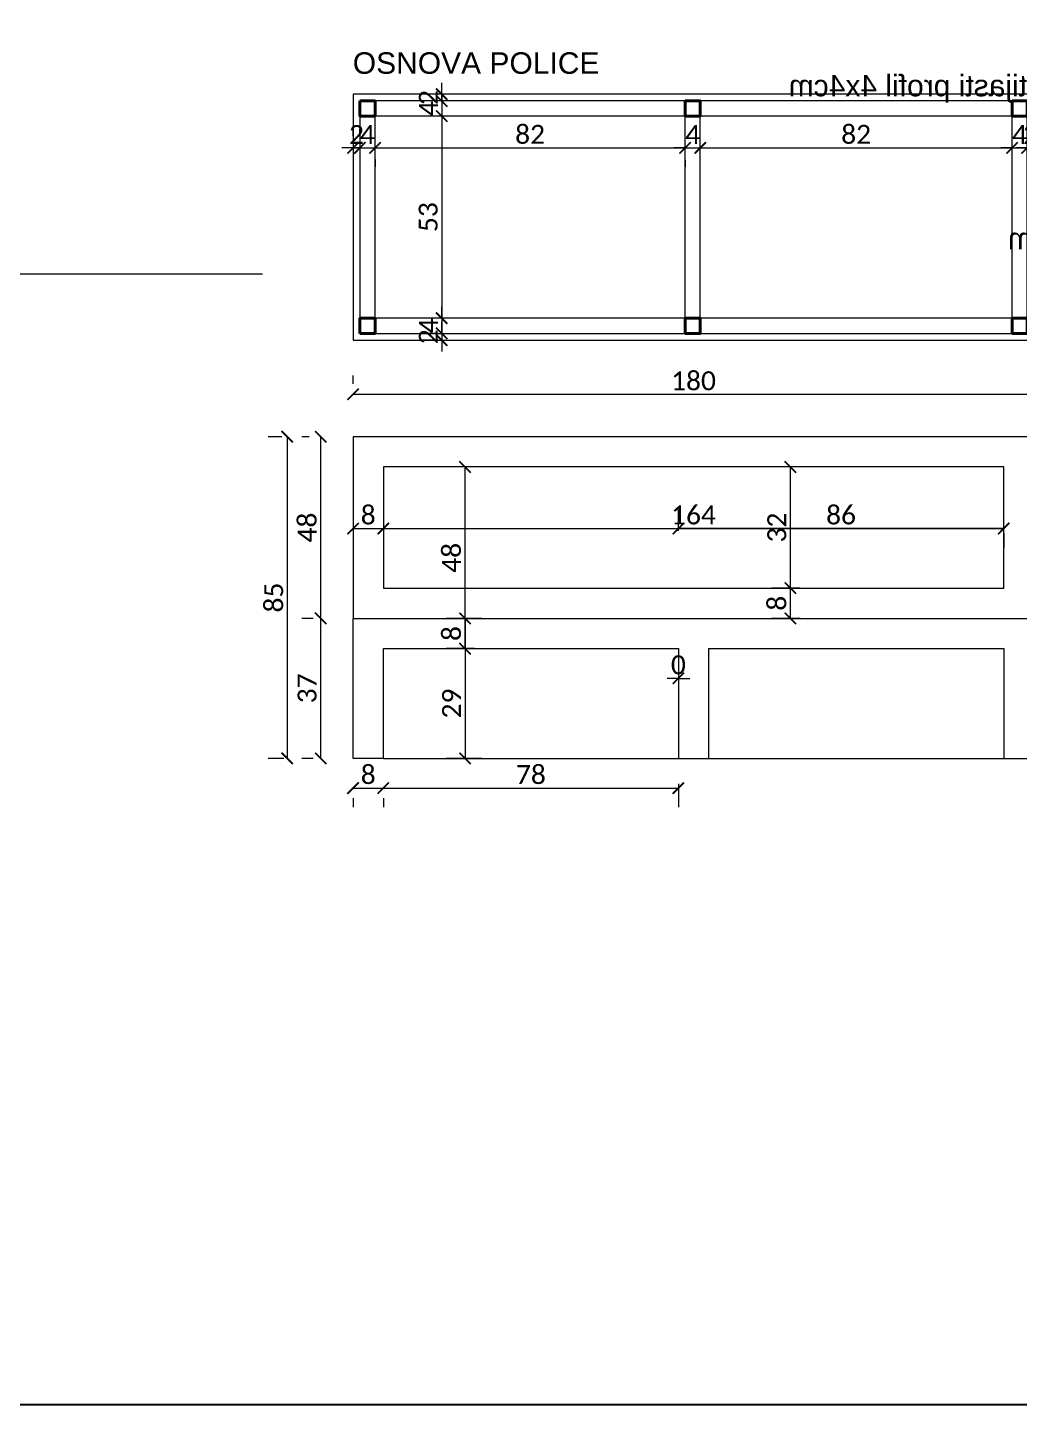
# Model space of a CAD drawing. Header units: centimetres. Extents: x -26724 to 60145, y -23645 to 6771.
# Drawn here: x 2180.2 to 2442.5, y -74.5 to 289.4 of the extents above; entities that cross this region are included whole.
import ezdxf

# ---------------------------------------------------------------- set-up
doc = ezdxf.new("R2010")
doc.units = ezdxf.units.CM
for name, color, linetype, lineweight in [('2.IZGLED', 7, 'Continuous', 13), ('4.KOTE', 88, 'Continuous', 15), ('zid', 7, 'Continuous', 40)]:
    doc.layers.add(name, color=color, linetype=linetype, lineweight=lineweight)
doc.layers.add('3.IZGLED 2', color=7, linetype='Continuous', lineweight=9, true_color=0x4a4a4a)
doc.layers.add('tekst @ 50', color=7, linetype='Continuous')
doc.styles.add('Notes', font='arial.ttf', dxfattribs={"height": 3})
doc.styles.get("Standard").update_dxf_attribs({"font": 'calibri.ttf'})
doc.dimstyles.new('ja 1 30 izgledi zidova', dxfattribs={"dimtxt": 5, "dimasz": 3, "dimexe": 5, "dimexo": 5, "dimgap": 1, "dimtad": 1, "dimdec": 0, "dimtxsty": 'Standard', "dimblk": 'ARCHTICK', "dimcen": 2.5, "dimclrd": 256, "dimclrt": 7, "dimadec": 0, "dimazin": 0, "dimtfac": 1, "dimtdec": 0, "dimtix": 1, "dimtmove": 1, "dimatfit": 3, "dimldrblk": 'ARCHTICK', "dimfxl": 5, "dimfxlon": 1, "dimlwd": 0, "dimlwe": 9, "dimarcsym": 0})

# ---------------------------------------------------------------- blocks, each defined once
blk = doc.blocks.new('_ArchTick')
at = {"color": 0, "linetype": 'ByBlock', "const_width": 0.15}
blk.add_lwpolyline([(-0.5, -0.5), (0.5, 0.5)], dxfattribs=at)
blk = doc.blocks.new('*D1015')
at = {"layer": '4.KOTE', "color": 0, "lineweight": 9, "transparency": 16777216}
for p, q in [((2300.28, 173.24), (2290.89, 173.24)), ((2298.4, 125.24), (2290.89, 125.24))]:
    blk.add_line(p, q, dxfattribs=at)
at = {"layer": '4.KOTE', "lineweight": 0, "transparency": 16777216}
blk.add_line((2295.89, 125.24), (2295.89, 173.24), dxfattribs=at)
at = {"layer": 'Defpoints', "color": 0, "transparency": 16777216}
for p in [(2295.89, 173.24), (2438.3, 173.24, 54), (2352.3, 125.24, 54)]:
    blk.add_point(p, dxfattribs=at)
at = {"layer": '4.KOTE', "lineweight": 0, "transparency": 16777216, "xscale": 3, "yscale": 3, "zscale": 3}
for p, rotation in [((2295.89, 173.24), 90), ((2295.89, 125.24), 270)]:
    blk.add_blockref('_ArchTick', p, dxfattribs=dict(at, rotation=rotation))
at = {"layer": '4.KOTE', "color": 7, "transparency": 16777216, "insert": (2292.33, 149.24), "char_height": 5, "attachment_point": 5, "rotation": 90}
blk.add_mtext('48', dxfattribs=at)
blk = doc.blocks.new('*D1016')
at = {"layer": '4.KOTE', "color": 0, "lineweight": 9, "transparency": 16777216}
for p, q in [((2384.4, 173.24), (2376.89, 173.24)), ((2384.4, 141.24), (2376.89, 141.24))]:
    blk.add_line(p, q, dxfattribs=at)
at = {"layer": '4.KOTE', "lineweight": 0, "transparency": 16777216}
blk.add_line((2381.89, 173.24), (2381.89, 141.24), dxfattribs=at)
at = {"layer": 'Defpoints', "color": 0, "transparency": 16777216}
for p in [(2438.3, 173.24, 54), (2381.89, 141.24), (2438.3, 141.24, 54)]:
    blk.add_point(p, dxfattribs=at)
at = {"layer": '4.KOTE', "lineweight": 0, "transparency": 16777216, "xscale": 3, "yscale": 3, "zscale": 3}
for p, rotation in [((2381.89, 173.24), 90), ((2381.89, 141.24), 270)]:
    blk.add_blockref('_ArchTick', p, dxfattribs=dict(at, rotation=rotation))
at = {"layer": '4.KOTE', "color": 7, "transparency": 16777216, "insert": (2378.33, 157.24), "char_height": 5, "attachment_point": 5, "rotation": 90}
blk.add_mtext('32', dxfattribs=at)
blk = doc.blocks.new('*D1017')
at = {"layer": '4.KOTE', "color": 0, "lineweight": 9, "transparency": 16777216}
for p, q in [((2384.4, 141.24), (2376.89, 141.24)), ((2384.52, 133.24), (2376.89, 133.24))]:
    blk.add_line(p, q, dxfattribs=at)
at = {"layer": '4.KOTE', "lineweight": 0, "transparency": 16777216}
blk.add_line((2381.89, 141.24), (2381.89, 133.24), dxfattribs=at)
at = {"layer": 'Defpoints', "color": 0, "transparency": 16777216}
for p in [(2438.3, 141.24, 54), (2381.89, 133.24), (2440.55, 133.24, 54)]:
    blk.add_point(p, dxfattribs=at)
at = {"layer": '4.KOTE', "lineweight": 0, "transparency": 16777216, "xscale": 3, "yscale": 3, "zscale": 3}
for p, rotation in [((2381.89, 141.24), 90), ((2381.89, 133.24), 270)]:
    blk.add_blockref('_ArchTick', p, dxfattribs=dict(at, rotation=rotation))
at = {"layer": '4.KOTE', "color": 7, "transparency": 16777216, "insert": (2378.33, 137.24), "char_height": 5, "attachment_point": 5, "rotation": 90}
blk.add_mtext('8', dxfattribs=at)
blk = doc.blocks.new('*D1018')
at = {"layer": '4.KOTE', "color": 0, "lineweight": 9, "transparency": 16777216}
for p, q in [((2300.3, 133.24), (2290.89, 133.24)), ((2298.4, 125.24), (2290.89, 125.24))]:
    blk.add_line(p, q, dxfattribs=at)
at = {"layer": '4.KOTE', "lineweight": 0, "transparency": 16777216}
blk.add_line((2295.89, 133.24), (2295.89, 125.24), dxfattribs=at)
at = {"layer": 'Defpoints', "color": 0, "transparency": 16777216}
for p in [(2440.55, 133.24, 54), (2295.89, 125.24), (2352.3, 125.24, 54)]:
    blk.add_point(p, dxfattribs=at)
at = {"layer": '4.KOTE', "lineweight": 0, "transparency": 16777216, "xscale": 3, "yscale": 3, "zscale": 3}
for p, rotation in [((2295.89, 133.24), 90), ((2295.89, 125.24), 270)]:
    blk.add_blockref('_ArchTick', p, dxfattribs=dict(at, rotation=rotation))
at = {"layer": '4.KOTE', "color": 7, "transparency": 16777216, "insert": (2292.33, 129.24), "char_height": 5, "attachment_point": 5, "rotation": 90}
blk.add_mtext('8', dxfattribs=at)
blk = doc.blocks.new('*D1019')
at = {"layer": '4.KOTE', "color": 0, "lineweight": 9, "transparency": 16777216}
for p, q in [((2298.4, 125.24), (2290.89, 125.24)), ((2300.31, 96.24), (2290.89, 96.24))]:
    blk.add_line(p, q, dxfattribs=at)
at = {"layer": '4.KOTE', "lineweight": 0, "transparency": 16777216}
blk.add_line((2295.89, 125.24), (2295.89, 96.24), dxfattribs=at)
at = {"layer": 'Defpoints', "color": 0, "transparency": 16777216}
for p in [(2352.3, 125.24, 54), (2295.89, 96.24), (2442.3, 96.24, 54)]:
    blk.add_point(p, dxfattribs=at)
at = {"layer": '4.KOTE', "lineweight": 0, "transparency": 16777216, "xscale": 3, "yscale": 3, "zscale": 3}
for p, rotation in [((2295.89, 125.24), 90), ((2295.89, 96.24), 270)]:
    blk.add_blockref('_ArchTick', p, dxfattribs=dict(at, rotation=rotation))
at = {"layer": '4.KOTE', "color": 7, "transparency": 16777216, "insert": (2292.33, 110.74), "char_height": 5, "attachment_point": 5, "rotation": 90}
blk.add_mtext('29', dxfattribs=at)
blk = doc.blocks.new('*D1020')
at = {"layer": '4.KOTE', "color": 0, "lineweight": 9, "transparency": 16777216}
for p, q in [((2266.3, 195.19), (2266.3, 197.44)), ((2446.3, 195.19), (2446.3, 197.44))]:
    blk.add_line(p, q, dxfattribs=at)
at = {"layer": '4.KOTE', "lineweight": 0, "transparency": 16777216}
blk.add_line((2446.3, 192.44), (2266.3, 192.44), dxfattribs=at)
at = {"layer": 'Defpoints', "color": 0, "transparency": 16777216}
for p in [(2266.3, 192.44), (2266.3, 185, 54), (2446.3, 185, 54)]:
    blk.add_point(p, dxfattribs=at)
at = {"layer": '4.KOTE', "lineweight": 0, "transparency": 16777216, "xscale": 3, "yscale": 3, "zscale": 3, "rotation": 180}
blk.add_blockref('_ArchTick', (2266.3, 192.44), dxfattribs=at)
at = {"layer": '4.KOTE', "lineweight": 0, "transparency": 16777216, "xscale": 3, "yscale": 3, "zscale": 3}
blk.add_blockref('_ArchTick', (2446.3, 192.44), dxfattribs=at)
at = {"layer": '4.KOTE', "color": 7, "transparency": 16777216, "insert": (2356.3, 196), "char_height": 5, "attachment_point": 5}
blk.add_mtext('180', dxfattribs=at)
blk = doc.blocks.new('*D1021')
at = {"layer": '4.KOTE', "color": 0, "lineweight": 9, "transparency": 16777216}
for p, q in [((2254.66, 181.24), (2252.72, 181.24)), ((2255.72, 133.24), (2252.72, 133.24))]:
    blk.add_line(p, q, dxfattribs=at)
at = {"layer": '4.KOTE', "lineweight": 0, "transparency": 16777216}
blk.add_line((2257.72, 181.24), (2257.72, 133.24), dxfattribs=at)
at = {"layer": 'Defpoints', "color": 0, "transparency": 16777216}
for p in [(2263.38, 181.24, 54), (2257.72, 133.24), (2269.7, 133.24, 54)]:
    blk.add_point(p, dxfattribs=at)
at = {"layer": '4.KOTE', "lineweight": 0, "transparency": 16777216, "xscale": 3, "yscale": 3, "zscale": 3}
for p, rotation in [((2257.72, 181.24), 90), ((2257.72, 133.24), 270)]:
    blk.add_blockref('_ArchTick', p, dxfattribs=dict(at, rotation=rotation))
at = {"layer": '4.KOTE', "color": 7, "transparency": 16777216, "insert": (2254.16, 157.24), "char_height": 5, "attachment_point": 5, "rotation": 90}
blk.add_mtext('48', dxfattribs=at)
blk = doc.blocks.new('*D1022')
at = {"layer": '4.KOTE', "color": 0, "lineweight": 9, "transparency": 16777216}
for p, q in [((2255.72, 133.24), (2252.72, 133.24)), ((2255.72, 96.24), (2252.72, 96.24))]:
    blk.add_line(p, q, dxfattribs=at)
at = {"layer": '4.KOTE', "lineweight": 0, "transparency": 16777216}
blk.add_line((2257.72, 133.24), (2257.72, 96.24), dxfattribs=at)
at = {"layer": 'Defpoints', "color": 0, "transparency": 16777216}
for p in [(2269.7, 133.24, 54), (2257.72, 96.24), (2269.7, 96.24, 54)]:
    blk.add_point(p, dxfattribs=at)
at = {"layer": '4.KOTE', "lineweight": 0, "transparency": 16777216, "xscale": 3, "yscale": 3, "zscale": 3}
for p, rotation in [((2257.72, 133.24), 90), ((2257.72, 96.24), 270)]:
    blk.add_blockref('_ArchTick', p, dxfattribs=dict(at, rotation=rotation))
at = {"layer": '4.KOTE', "color": 7, "transparency": 16777216, "insert": (2254.16, 114.74), "char_height": 5, "attachment_point": 5, "rotation": 90}
blk.add_mtext('37', dxfattribs=at)
blk = doc.blocks.new('*D1023')
at = {"layer": '4.KOTE', "color": 0, "lineweight": 9, "transparency": 16777216}
for p, q in [((2247.45, 181.24), (2243.89, 181.24)), ((2248.03, 96.24), (2243.89, 96.24))]:
    blk.add_line(p, q, dxfattribs=at)
at = {"layer": '4.KOTE', "lineweight": 0, "transparency": 16777216}
blk.add_line((2248.89, 181.24), (2248.89, 96.24), dxfattribs=at)
at = {"layer": 'Defpoints', "color": 0, "transparency": 16777216}
for p in [(2264.43, 181.24, 54), (2248.89, 96.24), (2268.43, 96.24, 54)]:
    blk.add_point(p, dxfattribs=at)
at = {"layer": '4.KOTE', "lineweight": 0, "transparency": 16777216, "xscale": 3, "yscale": 3, "zscale": 3}
for p, rotation in [((2248.89, 181.24), 90), ((2248.89, 96.24), 270)]:
    blk.add_blockref('_ArchTick', p, dxfattribs=dict(at, rotation=rotation))
at = {"layer": '4.KOTE', "color": 7, "transparency": 16777216, "insert": (2245.33, 138.74), "char_height": 5, "attachment_point": 5, "rotation": 90}
blk.add_mtext('85', dxfattribs=at)
blk = doc.blocks.new('*D1024')
at = {"layer": '4.KOTE', "lineweight": 0, "transparency": 16777216}
blk.add_line((2266.3, 156.99), (2274.3, 156.99), dxfattribs=at)
at = {"layer": '4.KOTE', "color": 0, "lineweight": 9, "transparency": 16777216}
for p, q in [((2266.3, 155.11), (2266.3, 151.99)), ((2274.3, 154.52), (2274.3, 151.99))]:
    blk.add_line(p, q, dxfattribs=at)
at = {"layer": 'Defpoints', "color": 0, "transparency": 16777216}
for p in [(2266.3, 169.73, 54), (2274.3, 166.13, 54), (2274.3, 156.99)]:
    blk.add_point(p, dxfattribs=at)
at = {"layer": '4.KOTE', "lineweight": 0, "transparency": 16777216, "xscale": 3, "yscale": 3, "zscale": 3, "rotation": 180}
blk.add_blockref('_ArchTick', (2266.3, 156.99), dxfattribs=at)
at = {"layer": '4.KOTE', "lineweight": 0, "transparency": 16777216, "xscale": 3, "yscale": 3, "zscale": 3}
blk.add_blockref('_ArchTick', (2274.3, 156.99), dxfattribs=at)
at = {"layer": '4.KOTE', "color": 7, "transparency": 16777216, "insert": (2270.3, 160.55), "char_height": 5, "attachment_point": 5}
blk.add_mtext('8', dxfattribs=at)
blk = doc.blocks.new('*D1025')
at = {"layer": '4.KOTE', "lineweight": 0, "transparency": 16777216}
blk.add_line((2274.3, 156.99), (2438.3, 156.99), dxfattribs=at)
at = {"layer": '4.KOTE', "color": 0, "lineweight": 9, "transparency": 16777216}
for p, q in [((2274.3, 154.52), (2274.3, 151.99)), ((2438.3, 155.65), (2438.3, 151.99))]:
    blk.add_line(p, q, dxfattribs=at)
at = {"layer": 'Defpoints', "color": 0, "transparency": 16777216}
for p in [(2438.3, 173.24, 54), (2274.3, 166.13, 54), (2438.3, 156.99)]:
    blk.add_point(p, dxfattribs=at)
at = {"layer": '4.KOTE', "lineweight": 0, "transparency": 16777216, "xscale": 3, "yscale": 3, "zscale": 3, "rotation": 180}
blk.add_blockref('_ArchTick', (2274.3, 156.99), dxfattribs=at)
at = {"layer": '4.KOTE', "lineweight": 0, "transparency": 16777216, "xscale": 3, "yscale": 3, "zscale": 3}
blk.add_blockref('_ArchTick', (2438.3, 156.99), dxfattribs=at)
at = {"layer": '4.KOTE', "color": 7, "transparency": 16777216, "insert": (2356.3, 160.55), "char_height": 5, "attachment_point": 5}
blk.add_mtext('164', dxfattribs=at)
blk = doc.blocks.new('*D1026')
at = {"layer": '4.KOTE', "color": 0, "lineweight": 9, "transparency": 16777216}
for p, q in [((2352.3, 156.36), (2352.3, 161.99)), ((2438.3, 155.65), (2438.3, 151.99))]:
    blk.add_line(p, q, dxfattribs=at)
at = {"layer": '4.KOTE', "lineweight": 0, "transparency": 16777216}
blk.add_line((2438.3, 156.99), (2352.3, 156.99), dxfattribs=at)
at = {"layer": 'Defpoints', "color": 0, "transparency": 16777216}
for p in [(2438.3, 173.24, 54), (2352.3, 156.99), (2352.3, 125.24, 54)]:
    blk.add_point(p, dxfattribs=at)
at = {"layer": '4.KOTE', "lineweight": 0, "transparency": 16777216, "xscale": 3, "yscale": 3, "zscale": 3, "rotation": 180}
blk.add_blockref('_ArchTick', (2352.3, 156.99), dxfattribs=at)
at = {"layer": '4.KOTE', "lineweight": 0, "transparency": 16777216, "xscale": 3, "yscale": 3, "zscale": 3}
blk.add_blockref('_ArchTick', (2438.3, 156.99), dxfattribs=at)
at = {"layer": '4.KOTE', "color": 7, "transparency": 16777216, "insert": (2395.3, 160.55), "char_height": 5, "attachment_point": 5}
blk.add_mtext('86', dxfattribs=at)
blk = doc.blocks.new('*D1029')
at = {"layer": '4.KOTE', "lineweight": 0, "transparency": 16777216}
blk.add_line((2266.3, 88.39), (2274.3, 88.39), dxfattribs=at)
at = {"layer": '4.KOTE', "color": 0, "lineweight": 9, "transparency": 16777216}
for p, q in [((2266.3, 85.71), (2266.3, 83.39)), ((2274.3, 85.71), (2274.3, 83.39))]:
    blk.add_line(p, q, dxfattribs=at)
at = {"layer": 'Defpoints', "color": 0, "transparency": 16777216}
for p in [(2266.3, 96.24, 54), (2274.3, 96.24, 54), (2274.3, 88.39)]:
    blk.add_point(p, dxfattribs=at)
at = {"layer": '4.KOTE', "lineweight": 0, "transparency": 16777216, "xscale": 3, "yscale": 3, "zscale": 3, "rotation": 180}
blk.add_blockref('_ArchTick', (2266.3, 88.39), dxfattribs=at)
at = {"layer": '4.KOTE', "lineweight": 0, "transparency": 16777216, "xscale": 3, "yscale": 3, "zscale": 3}
blk.add_blockref('_ArchTick', (2274.3, 88.39), dxfattribs=at)
at = {"layer": '4.KOTE', "color": 7, "transparency": 16777216, "insert": (2270.3, 91.95), "char_height": 5, "attachment_point": 5}
blk.add_mtext('8', dxfattribs=at)
blk = doc.blocks.new('*D1030')
at = {"layer": '4.KOTE', "lineweight": 0, "transparency": 16777216}
blk.add_line((2274.3, 88.39), (2352.3, 88.39), dxfattribs=at)
at = {"layer": '4.KOTE', "color": 0, "lineweight": 9, "transparency": 16777216}
for p, q in [((2352.3, 89.52), (2352.3, 83.39)), ((2274.3, 85.71), (2274.3, 83.39))]:
    blk.add_line(p, q, dxfattribs=at)
at = {"layer": 'Defpoints', "color": 0, "transparency": 16777216}
for p in [(2352.3, 125.24, 54), (2274.3, 96.24, 54), (2352.3, 88.39)]:
    blk.add_point(p, dxfattribs=at)
at = {"layer": '4.KOTE', "lineweight": 0, "transparency": 16777216, "xscale": 3, "yscale": 3, "zscale": 3, "rotation": 180}
blk.add_blockref('_ArchTick', (2274.3, 88.39), dxfattribs=at)
at = {"layer": '4.KOTE', "lineweight": 0, "transparency": 16777216, "xscale": 3, "yscale": 3, "zscale": 3}
blk.add_blockref('_ArchTick', (2352.3, 88.39), dxfattribs=at)
at = {"layer": '4.KOTE', "color": 7, "transparency": 16777216, "insert": (2313.3, 91.95), "char_height": 5, "attachment_point": 5}
blk.add_mtext('78', dxfattribs=at)
blk = doc.blocks.new('*D1031')
at = {"layer": '4.KOTE', "lineweight": 0, "transparency": 16777216}
for q in [(2349.3, 117.39), (2355.3, 117.39)]:
    blk.add_line((2352.3, 117.39), q, dxfattribs=at)
at = {"layer": '4.KOTE', "color": 0, "lineweight": 9, "transparency": 16777216}
blk.add_line((2352.3, 114.71), (2352.3, 112.39), dxfattribs=at)
blk.add_line((2352.3, 114.71), (2352.3, 112.39), dxfattribs=at)
at = {"layer": 'Defpoints', "color": 0, "transparency": 16777216}
for p in [(2352.3, 125.24, 54), (2352.3, 125.24, 54), (2352.3, 117.39)]:
    blk.add_point(p, dxfattribs=at)
at = {"layer": '4.KOTE', "lineweight": 0, "transparency": 16777216, "xscale": 3, "yscale": 3, "zscale": 3}
blk.add_blockref('_ArchTick', (2352.3, 117.39), dxfattribs=at)
at = {"layer": '4.KOTE', "lineweight": 0, "transparency": 16777216, "xscale": 3, "yscale": 3, "zscale": 3, "rotation": 180}
blk.add_blockref('_ArchTick', (2352.3, 117.39), dxfattribs=at)
at = {"layer": '4.KOTE', "color": 7, "transparency": 16777216, "insert": (2352.3, 120.95), "char_height": 5, "attachment_point": 5}
blk.add_mtext('0', dxfattribs=at)
blk = doc.blocks.new('*D1037')
at = {"layer": '4.KOTE', "lineweight": 0, "transparency": 16777216}
for p, q in [((2289.72, 271.76), (2289.72, 274.76)), ((2289.72, 271.76), (2289.72, 269.96)), ((2289.72, 269.96), (2289.72, 266.96))]:
    blk.add_line(p, q, dxfattribs=at)
at = {"layer": '4.KOTE', "color": 0, "lineweight": 9, "transparency": 16777216}
for p, q in [((2287.46, 271.76), (2284.72, 271.76)), ((2287.85, 269.96), (2284.72, 269.96))]:
    blk.add_line(p, q, dxfattribs=at)
at = {"layer": 'Defpoints', "color": 0, "transparency": 16777216}
for p in [(2289.72, 269.96), (2296.25, 271.76, -40.5), (2298.05, 269.96, -40.5)]:
    blk.add_point(p, dxfattribs=at)
at = {"layer": '4.KOTE', "lineweight": 0, "transparency": 16777216, "xscale": 3, "yscale": 3, "zscale": 3}
for p, rotation in [((2289.72, 271.76), 270), ((2289.72, 269.96), 90)]:
    blk.add_blockref('_ArchTick', p, dxfattribs=dict(at, rotation=rotation))
at = {"layer": '4.KOTE', "color": 7, "transparency": 16777216, "insert": (2286.2, 270.86), "char_height": 5, "attachment_point": 5, "rotation": 90}
blk.add_mtext('2', dxfattribs=at)
blk = doc.blocks.new('*D1038')
at = {"layer": '4.KOTE', "lineweight": 0, "transparency": 16777216}
for p, q in [((2289.72, 269.96), (2289.72, 272.96)), ((2289.72, 269.96), (2289.72, 265.96)), ((2289.72, 265.96), (2289.72, 262.96))]:
    blk.add_line(p, q, dxfattribs=at)
at = {"layer": '4.KOTE', "color": 0, "lineweight": 9, "transparency": 16777216}
for p, q in [((2287.85, 269.96), (2284.72, 269.96)), ((2288.48, 265.96), (2284.72, 265.96))]:
    blk.add_line(p, q, dxfattribs=at)
at = {"layer": 'Defpoints', "color": 0, "transparency": 16777216}
for p in [(2298.05, 269.96, -40.5), (2289.72, 265.96), (2301.14, 265.96, -40.5)]:
    blk.add_point(p, dxfattribs=at)
at = {"layer": '4.KOTE', "lineweight": 0, "transparency": 16777216, "xscale": 3, "yscale": 3, "zscale": 3}
for p, rotation in [((2289.72, 269.96), 270), ((2289.72, 265.96), 90)]:
    blk.add_blockref('_ArchTick', p, dxfattribs=dict(at, rotation=rotation))
at = {"layer": '4.KOTE', "color": 7, "transparency": 16777216, "insert": (2286.21, 267.96), "char_height": 5, "attachment_point": 5, "rotation": 90}
blk.add_mtext('4', dxfattribs=at)
blk = doc.blocks.new('*D1039')
at = {"layer": '4.KOTE', "color": 0, "lineweight": 9, "transparency": 16777216}
for p, q in [((2288.48, 265.96), (2284.72, 265.96)), ((2288.74, 212.56), (2284.72, 212.56))]:
    blk.add_line(p, q, dxfattribs=at)
at = {"layer": '4.KOTE', "lineweight": 0, "transparency": 16777216}
blk.add_line((2289.72, 265.96), (2289.72, 212.56), dxfattribs=at)
at = {"layer": 'Defpoints', "color": 0, "transparency": 16777216}
for p in [(2301.14, 265.96, -40.5), (2289.72, 212.56), (2302.49, 212.56, -40.5)]:
    blk.add_point(p, dxfattribs=at)
at = {"layer": '4.KOTE', "lineweight": 0, "transparency": 16777216, "xscale": 3, "yscale": 3, "zscale": 3}
for p, rotation in [((2289.72, 265.96), 90), ((2289.72, 212.56), 270)]:
    blk.add_blockref('_ArchTick', p, dxfattribs=dict(at, rotation=rotation))
at = {"layer": '4.KOTE', "color": 7, "transparency": 16777216, "insert": (2286.16, 239.26), "char_height": 5, "attachment_point": 5, "rotation": 90}
blk.add_mtext('53', dxfattribs=at)
blk = doc.blocks.new('*D1040')
at = {"layer": '4.KOTE', "lineweight": 0, "transparency": 16777216}
for p, q in [((2289.72, 212.56), (2289.72, 215.56)), ((2289.72, 212.56), (2289.72, 208.56)), ((2289.72, 208.56), (2289.72, 205.56))]:
    blk.add_line(p, q, dxfattribs=at)
at = {"layer": '4.KOTE', "color": 0, "lineweight": 9, "transparency": 16777216}
for p, q in [((2288.74, 212.56), (2284.72, 212.56)), ((2288.44, 208.56), (2284.72, 208.56))]:
    blk.add_line(p, q, dxfattribs=at)
at = {"layer": 'Defpoints', "color": 0, "transparency": 16777216}
for p in [(2302.49, 212.56, -40.5), (2289.72, 208.56), (2300.95, 208.56, -40.5)]:
    blk.add_point(p, dxfattribs=at)
at = {"layer": '4.KOTE', "lineweight": 0, "transparency": 16777216, "xscale": 3, "yscale": 3, "zscale": 3}
for p, rotation in [((2289.72, 212.56), 270), ((2289.72, 208.56), 90)]:
    blk.add_blockref('_ArchTick', p, dxfattribs=dict(at, rotation=rotation))
at = {"layer": '4.KOTE', "color": 7, "transparency": 16777216, "insert": (2286.21, 210.56), "char_height": 5, "attachment_point": 5, "rotation": 90}
blk.add_mtext('4', dxfattribs=at)
blk = doc.blocks.new('*D1041')
at = {"layer": '4.KOTE', "lineweight": 0, "transparency": 16777216}
for p, q in [((2289.72, 208.56), (2289.72, 211.56)), ((2289.72, 208.56), (2289.72, 206.76)), ((2289.72, 206.76), (2289.72, 203.76))]:
    blk.add_line(p, q, dxfattribs=at)
at = {"layer": '4.KOTE', "color": 0, "lineweight": 9, "transparency": 16777216}
for p, q in [((2288.44, 208.56), (2284.72, 208.56)), ((2288.21, 206.76), (2284.72, 206.76))]:
    blk.add_line(p, q, dxfattribs=at)
at = {"layer": 'Defpoints', "color": 0, "transparency": 16777216}
for p in [(2300.95, 208.56, -40.5), (2289.72, 206.76), (2299.79, 206.76, -40.5)]:
    blk.add_point(p, dxfattribs=at)
at = {"layer": '4.KOTE', "lineweight": 0, "transparency": 16777216, "xscale": 3, "yscale": 3, "zscale": 3}
for p, rotation in [((2289.72, 208.56), 270), ((2289.72, 206.76), 90)]:
    blk.add_blockref('_ArchTick', p, dxfattribs=dict(at, rotation=rotation))
at = {"layer": '4.KOTE', "color": 7, "transparency": 16777216, "insert": (2286.2, 207.66), "char_height": 5, "attachment_point": 5, "rotation": 90}
blk.add_mtext('2', dxfattribs=at)
blk = doc.blocks.new('*D1042')
at = {"layer": '4.KOTE', "color": 0, "lineweight": 9, "transparency": 16777216}
for p, q in [((2266.3, 260.65), (2266.3, 262.56)), ((2268.1, 260.65), (2268.1, 262.56))]:
    blk.add_line(p, q, dxfattribs=at)
at = {"layer": '4.KOTE', "lineweight": 0, "transparency": 16777216}
for p, q in [((2266.3, 257.56), (2263.3, 257.56)), ((2266.3, 257.56), (2268.1, 257.56)), ((2268.1, 257.56), (2271.1, 257.56))]:
    blk.add_line(p, q, dxfattribs=at)
at = {"layer": 'Defpoints', "color": 0, "transparency": 16777216}
for p in [(2268.1, 257.56), (2266.3, 254.65, -40.5), (2268.1, 254.65, -40.5)]:
    blk.add_point(p, dxfattribs=at)
at = {"layer": '4.KOTE', "lineweight": 0, "transparency": 16777216, "xscale": 3, "yscale": 3, "zscale": 3}
blk.add_blockref('_ArchTick', (2266.3, 257.56), dxfattribs=at)
at = {"layer": '4.KOTE', "lineweight": 0, "transparency": 16777216, "xscale": 3, "yscale": 3, "zscale": 3, "rotation": 180}
blk.add_blockref('_ArchTick', (2268.1, 257.56), dxfattribs=at)
at = {"layer": '4.KOTE', "color": 7, "transparency": 16777216, "insert": (2267.2, 261.09), "char_height": 5, "attachment_point": 5}
blk.add_mtext('2', dxfattribs=at)
blk = doc.blocks.new('*D1043')
at = {"layer": '4.KOTE', "color": 0, "lineweight": 9, "transparency": 16777216}
for p, q in [((2268.1, 260.65), (2268.1, 262.56)), ((2272.1, 254.48), (2272.1, 252.56))]:
    blk.add_line(p, q, dxfattribs=at)
at = {"layer": '4.KOTE', "lineweight": 0, "transparency": 16777216}
for p, q in [((2268.1, 257.56), (2265.1, 257.56)), ((2268.1, 257.56), (2272.1, 257.56)), ((2272.1, 257.56), (2275.1, 257.56))]:
    blk.add_line(p, q, dxfattribs=at)
at = {"layer": 'Defpoints', "color": 0, "transparency": 16777216}
for p in [(2272.1, 260.47, -40.5), (2272.1, 257.56), (2268.1, 254.65, -40.5)]:
    blk.add_point(p, dxfattribs=at)
at = {"layer": '4.KOTE', "lineweight": 0, "transparency": 16777216, "xscale": 3, "yscale": 3, "zscale": 3}
blk.add_blockref('_ArchTick', (2268.1, 257.56), dxfattribs=at)
at = {"layer": '4.KOTE', "lineweight": 0, "transparency": 16777216, "xscale": 3, "yscale": 3, "zscale": 3, "rotation": 180}
blk.add_blockref('_ArchTick', (2272.1, 257.56), dxfattribs=at)
at = {"layer": '4.KOTE', "color": 7, "transparency": 16777216, "insert": (2270.1, 261.07), "char_height": 5, "attachment_point": 5}
blk.add_mtext('4', dxfattribs=at)
blk = doc.blocks.new('*D1044')
at = {"layer": '4.KOTE', "lineweight": 0, "transparency": 16777216}
blk.add_line((2272.1, 257.56), (2354.09, 257.56), dxfattribs=at)
at = {"layer": '4.KOTE', "color": 0, "lineweight": 9, "transparency": 16777216}
for p, q in [((2272.1, 254.48), (2272.1, 252.56)), ((2354.09, 254.28), (2354.09, 252.56))]:
    blk.add_line(p, q, dxfattribs=at)
at = {"layer": 'Defpoints', "color": 0, "transparency": 16777216}
for p in [(2272.1, 260.47, -40.5), (2354.09, 259.63, -40.5), (2354.09, 257.56)]:
    blk.add_point(p, dxfattribs=at)
at = {"layer": '4.KOTE', "lineweight": 0, "transparency": 16777216, "xscale": 3, "yscale": 3, "zscale": 3, "rotation": 180}
blk.add_blockref('_ArchTick', (2272.1, 257.56), dxfattribs=at)
at = {"layer": '4.KOTE', "lineweight": 0, "transparency": 16777216, "xscale": 3, "yscale": 3, "zscale": 3}
blk.add_blockref('_ArchTick', (2354.09, 257.56), dxfattribs=at)
at = {"layer": '4.KOTE', "color": 7, "transparency": 16777216, "insert": (2313.09, 261.12), "char_height": 5, "attachment_point": 5}
blk.add_mtext('82', dxfattribs=at)
blk = doc.blocks.new('*D1045')
at = {"layer": '4.KOTE', "color": 0, "lineweight": 9, "transparency": 16777216}
for p, q in [((2358.09, 261.34), (2358.09, 262.56)), ((2354.09, 254.28), (2354.09, 252.56))]:
    blk.add_line(p, q, dxfattribs=at)
at = {"layer": '4.KOTE', "lineweight": 0, "transparency": 16777216}
for p, q in [((2354.09, 257.56), (2351.09, 257.56)), ((2354.09, 257.56), (2358.09, 257.56)), ((2358.09, 257.56), (2361.09, 257.56))]:
    blk.add_line(p, q, dxfattribs=at)
at = {"layer": 'Defpoints', "color": 0, "transparency": 16777216}
for p in [(2354.09, 259.63, -40.5), (2358.09, 257.56, -40.5), (2358.09, 257.56)]:
    blk.add_point(p, dxfattribs=at)
at = {"layer": '4.KOTE', "lineweight": 0, "transparency": 16777216, "xscale": 3, "yscale": 3, "zscale": 3}
blk.add_blockref('_ArchTick', (2354.09, 257.56), dxfattribs=at)
at = {"layer": '4.KOTE', "lineweight": 0, "transparency": 16777216, "xscale": 3, "yscale": 3, "zscale": 3, "rotation": 180}
blk.add_blockref('_ArchTick', (2358.09, 257.56), dxfattribs=at)
at = {"layer": '4.KOTE', "color": 7, "transparency": 16777216, "insert": (2356.09, 261.07), "char_height": 5, "attachment_point": 5}
blk.add_mtext('4', dxfattribs=at)
blk = doc.blocks.new('*D1046')
at = {"layer": '4.KOTE', "color": 0, "lineweight": 9, "transparency": 16777216}
for p, q in [((2358.09, 261.34), (2358.09, 262.56)), ((2440.5, 260.22), (2440.5, 262.56))]:
    blk.add_line(p, q, dxfattribs=at)
at = {"layer": '4.KOTE', "lineweight": 0, "transparency": 16777216}
blk.add_line((2358.09, 257.56), (2440.5, 257.56), dxfattribs=at)
at = {"layer": 'Defpoints', "color": 0, "transparency": 16777216}
for p in [(2358.09, 257.56, -40.5), (2440.5, 257.56), (2440.5, 252.82, -40.5)]:
    blk.add_point(p, dxfattribs=at)
at = {"layer": '4.KOTE', "lineweight": 0, "transparency": 16777216, "xscale": 3, "yscale": 3, "zscale": 3, "rotation": 180}
blk.add_blockref('_ArchTick', (2358.09, 257.56), dxfattribs=at)
at = {"layer": '4.KOTE', "lineweight": 0, "transparency": 16777216, "xscale": 3, "yscale": 3, "zscale": 3}
blk.add_blockref('_ArchTick', (2440.5, 257.56), dxfattribs=at)
at = {"layer": '4.KOTE', "color": 7, "transparency": 16777216, "insert": (2399.29, 261.12), "char_height": 5, "attachment_point": 5}
blk.add_mtext('82', dxfattribs=at)
blk = doc.blocks.new('*D1047')
at = {"layer": '4.KOTE', "color": 0, "lineweight": 9, "transparency": 16777216}
for p, q in [((2440.5, 260.22), (2440.5, 262.56)), ((2444.5, 260.22), (2444.5, 262.56))]:
    blk.add_line(p, q, dxfattribs=at)
at = {"layer": '4.KOTE', "lineweight": 0, "transparency": 16777216}
for p, q in [((2440.5, 257.56), (2437.5, 257.56)), ((2440.5, 257.56), (2444.5, 257.56)), ((2444.5, 257.56), (2447.5, 257.56))]:
    blk.add_line(p, q, dxfattribs=at)
at = {"layer": 'Defpoints', "color": 0, "transparency": 16777216}
for p in [(2444.5, 257.56), (2440.5, 252.82, -40.5), (2444.5, 252.82, -40.5)]:
    blk.add_point(p, dxfattribs=at)
at = {"layer": '4.KOTE', "lineweight": 0, "transparency": 16777216, "xscale": 3, "yscale": 3, "zscale": 3}
blk.add_blockref('_ArchTick', (2440.5, 257.56), dxfattribs=at)
at = {"layer": '4.KOTE', "lineweight": 0, "transparency": 16777216, "xscale": 3, "yscale": 3, "zscale": 3, "rotation": 180}
blk.add_blockref('_ArchTick', (2444.5, 257.56), dxfattribs=at)
at = {"layer": '4.KOTE', "color": 7, "transparency": 16777216, "insert": (2442.5, 261.07), "char_height": 5, "attachment_point": 5}
blk.add_mtext('4', dxfattribs=at)
blk = doc.blocks.new('*D1048')
at = {"layer": '4.KOTE', "color": 0, "lineweight": 9, "transparency": 16777216}
for p, q in [((2444.5, 260.22), (2444.5, 262.56)), ((2446.3, 260.01), (2446.3, 262.56))]:
    blk.add_line(p, q, dxfattribs=at)
at = {"layer": '4.KOTE', "lineweight": 0, "transparency": 16777216}
for p, q in [((2444.5, 257.56), (2441.5, 257.56)), ((2444.5, 257.56), (2446.3, 257.56)), ((2446.3, 257.56), (2449.3, 257.56))]:
    blk.add_line(p, q, dxfattribs=at)
at = {"layer": 'Defpoints', "color": 0, "transparency": 16777216}
for p in [(2446.3, 257.56), (2444.5, 252.82, -40.5), (2446.3, 251.85, -40.5)]:
    blk.add_point(p, dxfattribs=at)
at = {"layer": '4.KOTE', "lineweight": 0, "transparency": 16777216, "xscale": 3, "yscale": 3, "zscale": 3}
blk.add_blockref('_ArchTick', (2444.5, 257.56), dxfattribs=at)
at = {"layer": '4.KOTE', "lineweight": 0, "transparency": 16777216, "xscale": 3, "yscale": 3, "zscale": 3, "rotation": 180}
blk.add_blockref('_ArchTick', (2446.3, 257.56), dxfattribs=at)
at = {"layer": '4.KOTE', "color": 7, "transparency": 16777216, "insert": (2445.4, 261.09), "char_height": 5, "attachment_point": 5}
blk.add_mtext('2', dxfattribs=at)

msp = doc.modelspace()

# ---------------------------------------------------------------- linework, layer by layer
at = {"layer": '2.IZGLED'}
for p, q in [((2446.3, 181.24, 54), (2266.3, 181.24, 54)), ((2266.3, 181.24, 54), (2266.3, 133.24, 54)), ((2266.3, 96.24, 54), (2266.3, 133.24, 54)), ((2266.3, 133.24, 54), (2446.3, 133.24, 54)), ((2274.3, 96.24, 54), (2274.3, 125.24, 54)), ((2352.3, 125.24, 54), (2352.3, 96.24, 54)), ((2360.3, 125.24, 54), (2360.3, 96.24, 54)), ((2274.3, 96.24, 54), (2266.3, 96.24, 54)), ((2352.3, 96.24, 54), (2360.3, 96.24, 54))]:
    msp.add_line(p, q, dxfattribs=at)
for points, elevation in [([(2446.3, 206.76), (2446.3, 271.76), (2266.3, 271.76), (2266.3, 206.76), (2446.3, 206.76)], -40.5), ([(2360.3, 125.24), (2438.3, 125.24), (2438.3, 96.24), (2446.3, 96.24), (2446.3, 181.24)], 54), ([(2274.3, 125.24), (2352.3, 125.24)], 54)]:
    msp.add_lwpolyline(points, dxfattribs=dict(at, elevation=elevation))
for points, elevation in [([(2444.5, 208.56), (2444.5, 269.96), (2268.1, 269.96), (2268.1, 208.56)], -40.5), ([(2274.3, 141.24), (2438.3, 141.24), (2438.3, 173.24), (2274.3, 173.24)], 54)]:
    msp.add_lwpolyline(points, close=True, dxfattribs=dict(at, elevation=elevation))
at = {"layer": '3.IZGLED 2'}
for p, q in [((2440.5, 265.96, -40.5), (2272.1, 265.96, -40.5)), ((2272.1, 212.56, -40.5), (2272.1, 265.96, -40.5)), ((2354.09, 212.56, -40.5), (2354.09, 265.96, -40.5)), ((2358.09, 212.56, -40.5), (2358.09, 265.96, -40.5)), ((2440.5, 212.56, -40.5), (2440.5, 265.96, -40.5)), ((2440.5, 212.56, -40.5), (2272.1, 212.56, -40.5)), ((2274.3, 96.24, 54), (2438.3, 96.24, 54))]:
    msp.add_line(p, q, dxfattribs=at)
at = {"layer": '3.IZGLED 2', "ltscale": 0.8}
msp.add_lwpolyline([(2242.34, 224.2), (2130.28, 224.2)], dxfattribs=at)
at = {"layer": 'zid', "lineweight": 25, "ltscale": 12}
msp.add_lwpolyline([(1084.44, -74.48), (3482.73, -74.48), (3482.73, 1185.52), (1084.44, 1185.52)], close=True, dxfattribs=at)
at = {"layer": 'zid', "elevation": -40.5}
for points in [[(2268.1, 269.96), (2268.1, 265.96), (2272.1, 265.96), (2272.1, 269.96)], [(2354.09, 269.96), (2354.09, 265.96), (2358.09, 265.96), (2358.09, 269.96)], [(2440.5, 269.96), (2440.5, 265.96), (2444.5, 265.96), (2444.5, 269.96)], [(2268.1, 208.56), (2268.1, 212.56), (2272.1, 212.56), (2272.1, 208.56)], [(2354.09, 208.56), (2354.09, 212.56), (2358.09, 212.56), (2358.09, 208.56)], [(2440.5, 208.56), (2440.5, 212.56), (2444.5, 212.56), (2444.5, 208.56)]]:
    msp.add_lwpolyline(points, close=True, dxfattribs=at)

# ---------------------------------------------------------------- texts
at = {"layer": 'tekst @ 50', "ltscale": 0.8, "insert": (2266.22, 282.82), "char_height": 5.6759, "attachment_point": 1, "style": 'Notes'}
msp.add_mtext_dynamic_manual_height_columns('OSNOVA POLICE', width=421.3818, gutter_width=750, heights=[0], dxfattribs=at)
at = {"layer": 'tekst @ 50', "ltscale": 0.8, "extrusion": (0, 0, -1), "char_height": 7.3734, "attachment_point": 1, "text_direction": (-1, 0, 0), "style": 'Notes'}
for s, insert in [('{\\fArial|b0|i0|c238|p34;\\H0.76978x;čelični kutijasti profil 4x4cm} ', (2477.08, 276.86)), ('{\\H0.76978x;mdf 18mm} ', (2476.89, 236.46))]:
    msp.add_mtext_dynamic_manual_height_columns(s, width=290.6445, gutter_width=750, heights=[0], dxfattribs=dict(at, insert=insert))

# ---------------------------------------------------------------- dimensions: what is measured, and where the dimension line sits
at = {"layer": '4.KOTE'}
for base, p1, p2, picture, middle in [((2289.72, 269.96), (2296.25, 271.76, -40.5), (2298.05, 269.96, -40.5), '*D1037', (2286.2, 270.86)), ((2289.72, 265.96), (2298.05, 269.96, -40.5), (2301.14, 265.96, -40.5), '*D1038', (2286.21, 267.96)), ((2289.72, 212.56), (2301.14, 265.96, -40.5), (2302.49, 212.56, -40.5), '*D1039', (2286.16, 239.26)), ((2289.72, 208.56), (2302.49, 212.56, -40.5), (2300.95, 208.56, -40.5), '*D1040', (2286.21, 210.56)), ((2289.72, 206.76), (2300.95, 208.56, -40.5), (2299.79, 206.76, -40.5), '*D1041', (2286.2, 207.66)), ((2248.89, 96.24), (2264.43, 181.24, 54), (2268.43, 96.24, 54), '*D1023', (2245.33, 138.74)), ((2257.72, 133.24), (2263.38, 181.24, 54), (2269.7, 133.24, 54), '*D1021', (2254.16, 157.24)), ((2295.89, 173.24), (2352.3, 125.24, 54), (2438.3, 173.24, 54), '*D1015', (2292.33, 149.24)), ((2381.89, 141.24), (2438.3, 173.24, 54), (2438.3, 141.24, 54), '*D1016', (2378.33, 157.24)), ((2381.89, 133.24), (2438.3, 141.24, 54), (2440.55, 133.24, 54), '*D1017', (2378.33, 137.24)), ((2257.72, 96.24), (2269.7, 133.24, 54), (2269.7, 96.24, 54), '*D1022', (2254.16, 114.74)), ((2295.89, 125.24), (2440.55, 133.24, 54), (2352.3, 125.24, 54), '*D1018', (2292.33, 129.24)), ((2295.89, 96.24), (2352.3, 125.24, 54), (2442.3, 96.24, 54), '*D1019', (2292.33, 110.74))]:
    dim = msp.add_linear_dim(base=base, p1=p1, p2=p2, angle=90, dimstyle='ja 1 30 izgledi zidova', dxfattribs=at)
    dim.commit()
    dim.dimension.update_dxf_attribs({"geometry": picture, "text_midpoint": middle})
for base, p1, p2, picture, middle in [((2268.1, 257.56), (2266.3, 254.65, -40.5), (2268.1, 254.65, -40.5), '*D1042', (2267.2, 261.09)), ((2272.1, 257.56), (2268.1, 254.65, -40.5), (2272.1, 260.47, -40.5), '*D1043', (2270.1, 261.07)), ((2354.09, 257.56), (2272.1, 260.47, -40.5), (2354.09, 259.63, -40.5), '*D1044', (2313.09, 261.12)), ((2358.09, 257.56), (2354.09, 259.63, -40.5), (2358.09, 257.56, -40.5), '*D1045', (2356.09, 261.07)), ((2440.5, 257.56), (2358.09, 257.56, -40.5), (2440.5, 252.82, -40.5), '*D1046', (2399.29, 261.12)), ((2444.5, 257.56), (2440.5, 252.82, -40.5), (2444.5, 252.82, -40.5), '*D1047', (2442.5, 261.07)), ((2446.3, 257.56), (2444.5, 252.82, -40.5), (2446.3, 251.85, -40.5), '*D1048', (2445.4, 261.09)), ((2266.3, 192.44), (2446.3, 185, 54), (2266.3, 185, 54), '*D1020', (2356.3, 196)), ((2438.3, 156.99), (2274.3, 166.13, 54), (2438.3, 173.24, 54), '*D1025', (2356.3, 160.55)), ((2352.3, 156.99), (2438.3, 173.24, 54), (2352.3, 125.24, 54), '*D1026', (2395.3, 160.55)), ((2274.3, 156.99), (2266.3, 169.73, 54), (2274.3, 166.13, 54), '*D1024', (2270.3, 160.55)), ((2352.3, 88.39), (2274.3, 96.24, 54), (2352.3, 125.24, 54), '*D1030', (2313.3, 91.95)), ((2352.29698568, 117.3923498), (2352.29698568, 125.23829249, 54), (2352.29698568, 125.23829249, 54), '*D1031', (2352.29698568, 120.95388826)), ((2274.3, 88.39), (2266.3, 96.24, 54), (2274.3, 96.24, 54), '*D1029', (2270.3, 91.95))]:
    dim = msp.add_linear_dim(base=base, p1=p1, p2=p2, dimstyle='ja 1 30 izgledi zidova', dxfattribs=at)
    dim.commit()
    dim.dimension.update_dxf_attribs({"geometry": picture, "text_midpoint": middle})

doc.saveas('drawing.dxf')
